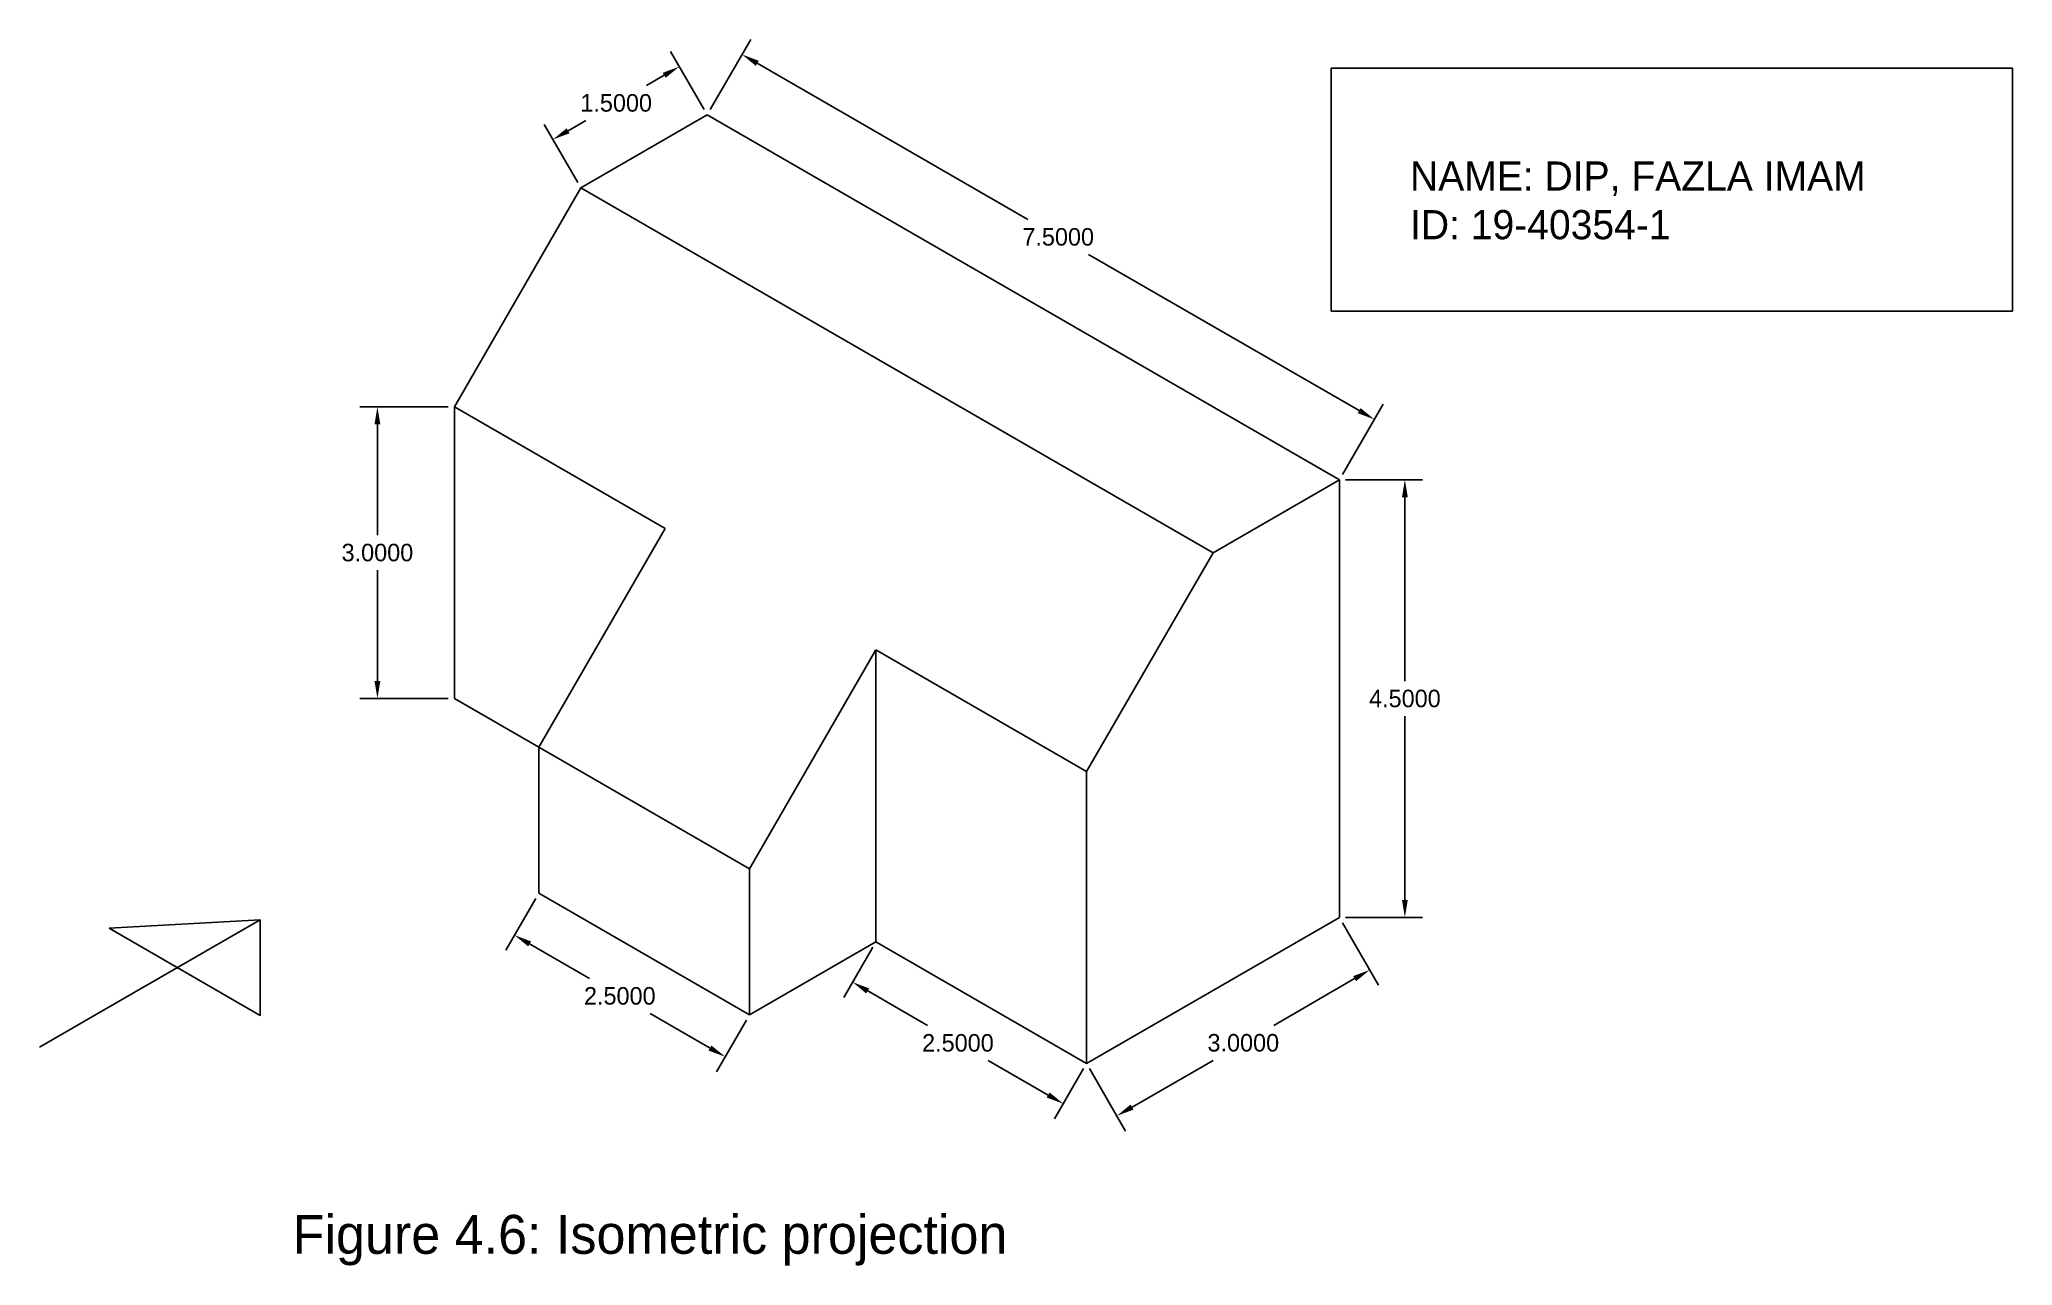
# Model space of a CAD drawing. Header units: inches. Extents: x 17.4 to 37.7, y 13.7 to 26.3.
import ezdxf

# ---------------------------------------------------------------- set-up
doc = ezdxf.new("R2010")
doc.units = ezdxf.units.IN
doc.header["$MEASUREMENT"] = 0
doc.dimstyles.get("Standard").update_dxf_attribs({"dimtxt": 0.18, "dimasz": 0.18, "dimexe": 0.18, "dimexo": 0.0625, "dimgap": 0.09, "dimtad": 0, "dimtih": 1, "dimtoh": 1, "dimdec": 4, "dimzin": 0, "dimdsep": 46, "dimtxsty": 'Standard', "dimcen": 0.09, "dimadec": 0, "dimazin": 0, "dimtfac": 1, "dimtdec": 4, "dimtofl": 0, "dimtmove": 0, "dimatfit": 3, "dimfxl": 1, "dimtolj": 1, "dimtzin": 0, "dimarcsym": 0})

# ---------------------------------------------------------------- blocks, each defined once
blk = doc.blocks.new('*D2')
at = {"color": 0, "lineweight": -2}
for p, q in [((24.342, 25.562), (24.759, 26.284)), ((24.825, 26.038), (27.605, 24.433)), ((31.008, 22.468), (28.228, 24.073)), ((30.837, 21.812), (31.254, 22.534))]:
    blk.add_line(p, q, dxfattribs=at)
at = {"color": 0}
for points in [[(24.84, 26.064), (24.81, 26.012), (24.669, 26.128)], [(31.023, 22.494), (30.993, 22.442), (31.164, 22.378)]]:
    blk.add_solid(points, dxfattribs=at)
at = {"layer": 'Defpoints', "color": 0}
for p in [(24.311, 25.508), (31.164, 22.378), (30.806, 21.758)]:
    blk.add_point(p, dxfattribs=at)
at = {"color": 0, "insert": (27.916, 24.253), "char_height": 0.18, "attachment_point": 5}
blk.add_mtext('\\A1;7.5000', dxfattribs=at)
blk = doc.blocks.new('*D3')
at = {"color": 0, "lineweight": -2}
for p, q in [((30.869, 21.758), (31.658, 21.758)), ((31.478, 21.578), (31.478, 19.688)), ((31.478, 17.438), (31.478, 19.328)), ((30.869, 17.258), (31.658, 17.258))]:
    blk.add_line(p, q, dxfattribs=at)
at = {"color": 0}
for points in [[(31.448, 21.578), (31.508, 21.578), (31.478, 21.758)], [(31.448, 17.438), (31.508, 17.438), (31.478, 17.258)]]:
    blk.add_solid(points, dxfattribs=at)
at = {"layer": 'Defpoints', "color": 0}
for p in [(30.806, 21.758), (30.806, 17.258), (31.478, 17.258)]:
    blk.add_point(p, dxfattribs=at)
at = {"color": 0, "insert": (31.478, 19.508), "char_height": 0.18, "attachment_point": 5}
blk.add_mtext('\\A1;4.5000', dxfattribs=at)
blk = doc.blocks.new('*D4')
at = {"color": 0, "lineweight": -2}
for p, q in [((30.837, 17.204), (31.207, 16.563)), ((30.962, 16.629), (30.13, 16.149)), ((28.239, 15.704), (28.609, 15.063)), ((28.675, 15.309), (29.507, 15.789))]:
    blk.add_line(p, q, dxfattribs=at)
at = {"color": 0}
for points in [[(30.947, 16.655), (30.977, 16.603), (31.117, 16.719)], [(28.66, 15.335), (28.69, 15.283), (28.519, 15.219)]]:
    blk.add_solid(points, dxfattribs=at)
at = {"layer": 'Defpoints', "color": 0}
for p in [(30.806, 17.258), (28.208, 15.758), (28.519, 15.219)]:
    blk.add_point(p, dxfattribs=at)
at = {"color": 0, "insert": (29.818, 15.969), "char_height": 0.18, "attachment_point": 5}
blk.add_mtext('\\A1;3.0000', dxfattribs=at)
blk = doc.blocks.new('*D5')
at = {"color": 0, "lineweight": -2}
for p, q in [((26.012, 16.954), (25.714, 16.437)), ((25.959, 16.503), (26.574, 16.148)), ((27.813, 15.433), (27.198, 15.788)), ((28.177, 15.704), (27.879, 15.187))]:
    blk.add_line(p, q, dxfattribs=at)
at = {"color": 0}
for points in [[(25.974, 16.529), (25.944, 16.477), (25.804, 16.593)], [(27.828, 15.459), (27.798, 15.407), (27.969, 15.343)]]:
    blk.add_solid(points, dxfattribs=at)
at = {"layer": 'Defpoints', "color": 0}
for p in [(26.043, 17.008), (28.208, 15.758), (27.969, 15.343)]:
    blk.add_point(p, dxfattribs=at)
at = {"color": 0, "insert": (26.886, 15.968), "char_height": 0.18, "attachment_point": 5}
blk.add_mtext('\\A1;2.5000', dxfattribs=at)
blk = doc.blocks.new('*D6')
at = {"color": 0, "lineweight": -2}
for p, q in [((22.548, 17.454), (22.24, 16.921)), ((22.486, 16.986), (23.101, 16.631)), ((24.339, 15.916), (23.724, 16.271)), ((24.713, 16.204), (24.405, 15.671))]:
    blk.add_line(p, q, dxfattribs=at)
at = {"color": 0}
for points in [[(22.501, 17.012), (22.471, 16.96), (22.33, 17.076)], [(24.354, 15.942), (24.324, 15.89), (24.495, 15.826)]]:
    blk.add_solid(points, dxfattribs=at)
at = {"layer": 'Defpoints', "color": 0}
for p in [(22.579, 17.508), (24.744, 16.258), (24.495, 15.826)]:
    blk.add_point(p, dxfattribs=at)
at = {"color": 0, "insert": (23.412, 16.451), "char_height": 0.18, "attachment_point": 5}
blk.add_mtext('\\A1;2.5000', dxfattribs=at)
blk = doc.blocks.new('*D7')
at = {"color": 0, "lineweight": -2}
for p, q in [((21.65, 22.508), (20.742, 22.508)), ((20.922, 22.328), (20.922, 21.188)), ((20.922, 19.688), (20.922, 20.828)), ((21.65, 19.508), (20.742, 19.508))]:
    blk.add_line(p, q, dxfattribs=at)
at = {"color": 0}
for points in [[(20.892, 22.328), (20.952, 22.328), (20.922, 22.508)], [(20.892, 19.688), (20.952, 19.688), (20.922, 19.508)]]:
    blk.add_solid(points, dxfattribs=at)
at = {"layer": 'Defpoints', "color": 0}
for p in [(21.713, 22.508), (20.922, 19.508), (21.713, 19.508)]:
    blk.add_point(p, dxfattribs=at)
at = {"color": 0, "insert": (20.922, 21.008), "char_height": 0.18, "attachment_point": 5}
blk.add_mtext('\\A1;3.0000', dxfattribs=at)
blk = doc.blocks.new('*D8')
at = {"color": 0, "lineweight": -2}
for p, q in [((24.28, 25.562), (23.934, 26.16)), ((23.868, 25.915), (23.686, 25.81)), ((22.981, 24.812), (22.635, 25.41)), ((22.881, 25.345), (23.063, 25.45))]:
    blk.add_line(p, q, dxfattribs=at)
at = {"color": 0}
for points in [[(23.853, 25.94), (23.883, 25.889), (24.024, 26.005)], [(22.866, 25.37), (22.896, 25.319), (22.725, 25.255)]]:
    blk.add_solid(points, dxfattribs=at)
at = {"layer": 'Defpoints', "color": 0}
for p in [(24.311, 25.508), (22.725, 25.255), (23.012, 24.758)]:
    blk.add_point(p, dxfattribs=at)
at = {"color": 0, "insert": (23.375, 25.63), "char_height": 0.18, "attachment_point": 5}
blk.add_mtext('\\A1;1.5000', dxfattribs=at)

msp = doc.modelspace()

# ---------------------------------------------------------------- linework, layer by layer
for p, q in [((30.72079, 25.98948), (37.72079, 25.98948)), ((30.72079, 23.48948), (30.72079, 25.98948)), ((37.72079, 25.98948), (37.72079, 23.48948)), ((23.01199, 24.75778), (24.31102, 25.50778)), ((24.31102, 25.50778), (30.80621, 21.75778)), ((23.01199, 24.75778), (21.71295, 22.50778)), ((29.50718, 21.00778), (23.01199, 24.75778)), ((37.72079, 23.48948), (30.72079, 23.48948)), ((21.71295, 19.50778), (21.71295, 22.50778)), ((21.71295, 22.50778), (23.87801, 21.25778)), ((30.80621, 21.75778), (29.50718, 21.00778)), ((30.80621, 17.25778), (30.80621, 21.75778)), ((23.87801, 21.25778), (22.57897, 19.00778)), ((28.20814, 18.75778), (29.50718, 21.00778)), ((24.74404, 17.75778), (26.04307, 20.00778)), ((28.20814, 18.75778), (26.04307, 20.00778)), ((26.04307, 20.00778), (26.04307, 17.00778)), ((22.57897, 19.00778), (21.71295, 19.50778)), ((24.74404, 17.75778), (22.57897, 19.00778)), ((22.57897, 19.00778), (22.57897, 17.50778)), ((28.20814, 15.75778), (28.20814, 18.75778)), ((24.74404, 16.25778), (24.74404, 17.75778)), ((22.57897, 17.50778), (24.74404, 16.25778)), ((18.16481, 17.1473), (19.71888, 17.23441)), ((18.30991, 16.42094), (19.71888, 17.23441)), ((19.71888, 17.23441), (19.71888, 16.25006)), ((28.20814, 15.75778), (30.80621, 17.25778)), ((19.71888, 16.25006), (18.16481, 17.1473)), ((18.16481, 17.1473), (19.71888, 16.25006)), ((26.04307, 17.00778), (24.74404, 16.25778)), ((26.04307, 17.00778), (28.20814, 15.75778)), ((18.30991, 16.42094), (17.44998, 15.92446))]:
    msp.add_line(p, q)

# ---------------------------------------------------------------- texts
for s, height, p in [('NAME: DIP, FAZLA IMAM', 0.3, (31.53102, 24.7296)), ('ID: 19-40354-1', 0.3, (31.53102, 24.2296)), ('Figure 4.6: Isometric projection', 0.4, (20.05113, 13.80047))]:
    msp.add_text(s, height=height).set_placement(p)

# ---------------------------------------------------------------- dimensions: what is measured, and where the dimension line sits
for p1, p2, distance, picture, middle in [((24.31102, 25.50778), (23.01199, 24.75778), -0.57357, '*D8', (23.37472, 25.62951)), ((24.31102, 25.50778), (30.80621, 21.75778), 0.71575, '*D2', (27.91649, 24.25264)), ((21.71295, 22.50778), (21.71295, 19.50778), -0.79121, '*D7', (20.92174, 21.00778)), ((30.80621, 21.75778), (30.80621, 17.25778), 0.67167, '*D3', (31.47789, 19.50778)), ((22.57897, 17.50778), (24.74404, 16.25778), -0.49804, '*D6', (23.41249, 16.45147)), ((30.80621, 17.25778), (28.20814, 15.75778), 0.62257, '*D4', (29.81846, 15.96862)), ((26.04307, 17.00778), (28.20814, 15.75778), -0.47909, '*D5', (26.88606, 15.96788))]:
    dim = msp.add_aligned_dim(p1=p1, p2=p2, distance=distance, dimstyle='Standard')
    dim.commit()
    dim.dimension.update_dxf_attribs({"geometry": picture, "text_midpoint": middle})

doc.saveas('drawing.dxf')
